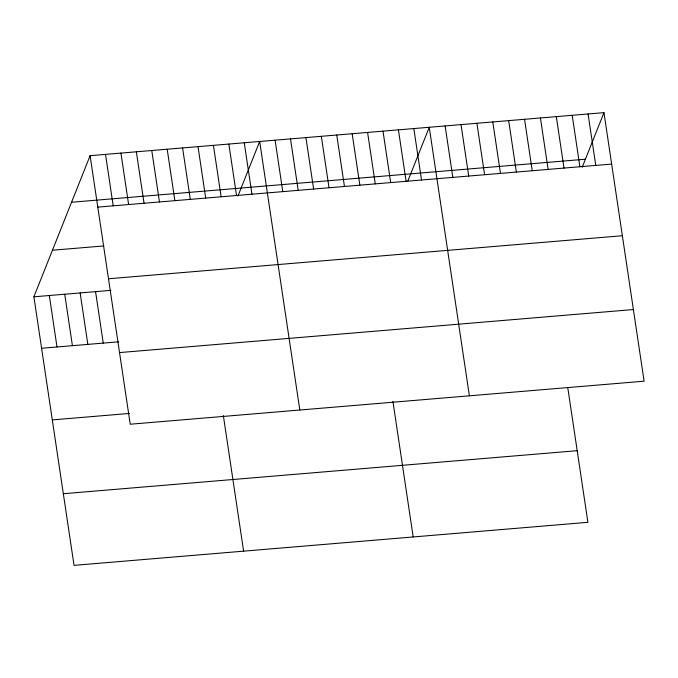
<?xml version="1.0" encoding="UTF-8"?>
<svg xmlns="http://www.w3.org/2000/svg" width="678" height="678" viewBox="0 0 678 678"><rect width="100%" height="100%" fill="white"/><g stroke="black" fill="none" stroke-linecap="round" stroke-linejoin="round"><path stroke-width="1.02" d="M567.774 387.689L587.902 522.323L74.038 565.359L33.9 296.811L90.098 155.677L603.962 112.641L644.1 381.189L130.235 424.225L90.098 155.677M237.944 196.044L259.674 141.473L299.812 410.021M407.876 180.958L429.25 127.269L469.388 395.825M582.233 167.212L603.962 112.641M71.554 202.247L585.419 159.211M97.793 207.121L611.658 164.084M52.443 250.233L103.836 245.936M108.497 278.768L622.362 235.732M33.9 296.811L110.98 290.354M41.587 348.263L118.667 341.805M119.531 352.585L633.396 309.541M52.299 419.902L129.379 413.444M63.325 493.72L577.19 450.684M588.08 113.963L595.767 165.415M572.198 115.294L579.885 166.746M556.316 116.624L564.003 168.076M540.434 117.955L548.121 169.407M524.552 119.286L532.238 170.737M508.67 120.616L516.356 172.068M492.787 121.947L500.474 173.399M476.897 123.277L484.592 174.729M461.015 124.608L468.71 176.06M445.132 125.939L452.819 177.39M413.834 128.557L421.521 180.009M398.418 129.854L406.105 181.297M383.002 131.142L390.689 182.594M367.586 132.43L375.273 183.882M392.918 401.342L413.182 536.959M352.17 133.727L359.857 185.17M336.754 135.015L344.441 186.467M321.338 136.312L329.025 187.755M305.922 137.6L313.617 189.043M290.506 138.888L298.201 190.34M275.09 140.185L282.785 191.628M244.258 142.761L251.953 194.213M228.842 144.058L236.537 195.501M213.426 145.346L221.121 196.798M198.01 146.634L205.705 198.086M223.342 415.546L243.614 551.163M182.594 147.931L190.289 199.374M167.178 149.219L174.873 200.671M151.762 150.508L159.457 201.959M136.346 151.804L144.041 203.247M120.93 153.092L128.625 204.544M105.514 154.381L113.209 205.832M95.564 291.65L103.251 343.093M80.148 292.938L87.835 344.39M64.732 294.227L72.419 345.678M49.316 295.523L57.003 346.966"/></g></svg>
